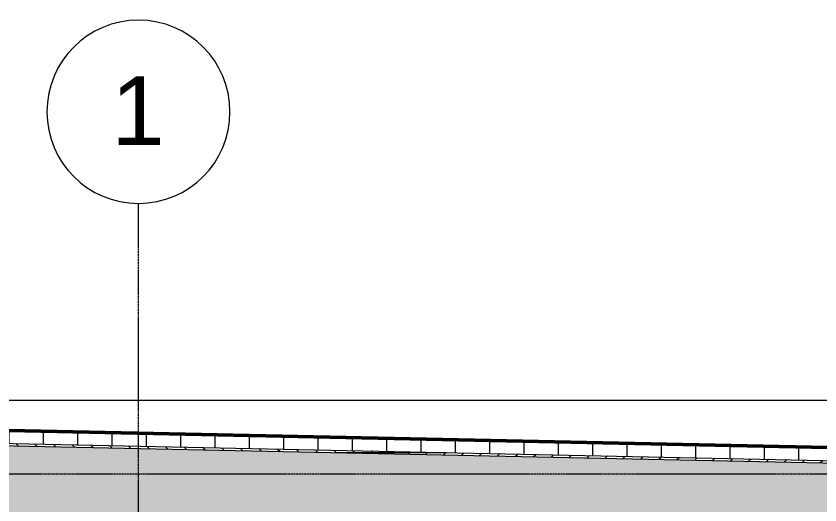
# Model space of a CAD drawing. Header units: inches. Extents: x 9566 to 17067, y -226 to 532.
# Drawn here: x 16201 to 16464.4, y 371.8 to 531.8 of the extents above; entities that cross this region are included whole.
import ezdxf

# ---------------------------------------------------------------- set-up
doc = ezdxf.new("R2010")
doc.units = ezdxf.units.IN
doc.header["$MEASUREMENT"] = 0
doc.linetypes.add('Grid Line 1_2_', pattern=[0.875, 0.5, -0.125, 0.125, -0.125])
for name, color, linetype, lineweight in [('A-FLOR-LEVL-1', 51, 'Grid Line 1_2_', 9), ('A-ROOF', 132, 'Continuous', 13), ('A-ROOF-1', 132, 'Continuous', 5), ('A-ROOF-2', 132, 'Continuous', 50), ('A-ROOF-PATT-1', 132, 'Continuous', 9), ('A-WALL', 113, 'Continuous', 13), ('S-GRID-1', 1, 'Grid Line 1_2_', 9), ('S-GRID-IDEN', 1, 'Continuous', 9)]:
    doc.layers.add(name, color=color, linetype=linetype, lineweight=lineweight)
doc.styles.add('Arial_1', font='arial.ttf', dxfattribs={"height": 22.5})

# ---------------------------------------------------------------- blocks, each defined once
blk = doc.blocks.new('Grid - Grid Head - Circle-50561-BUILDING SECTION - NORTH_SOUTH - LOOKING WEST')
at = {"layer": 'S-GRID-IDEN'}
for start, end in [(360, 180), (180, 360)]:
    blk.add_arc((3468.22, 500.5), 30, start, end, dxfattribs=at)

msp = doc.modelspace()

# ---------------------------------------------------------------- hatches: boundary and pattern name
at = {"layer": 'A-ROOF'}
msp.add_hatch(color=256, dxfattribs=at).paths.add_polyline_path([(16637.8198, 386.7562), (16637.8198, 387.0063), (16174.6448, 396.6558), (16174.6448, 396.4057), (16630.6948, 386.9047)], flags=0)
at = {"layer": 'A-ROOF-1'}
msp.add_hatch(color=256, dxfattribs=at).paths.add_polyline_path([(16637.8198, 358), (16637.8198, 382.0052), (16174.6448, 391.6547), (16174.6448, 387.9978), (16180.5198, 387.9885), (16180.5198, 367.5271), (16630.6948, 358.1484)], flags=0)
at = {"layer": 'A-ROOF-PATT-1'}
h = msp.add_hatch(dxfattribs=at)
h.set_pattern_fill('FP_29', color=256, style=0, pattern_type=2)
h.set_pattern_definition([(0, (16029.952, 59.024), (0, 11.25), []), (90, (16029.952, 59.024), (-11.25, 7e-16), [])])
h.paths.add_polyline_path([(16637.8198, 382.7554), (16637.8198, 386.7562), (16174.6448, 396.4057), (16174.6448, 392.4048), (16630.6948, 382.9038)], flags=0)
h = msp.add_hatch(dxfattribs=at)
h.set_pattern_fill('FP_27', color=256, style=0, pattern_type=2)
h.set_pattern_definition([(0, (16029.952, 59.024), (0, 5.998), []), (315, (16029.952, 59.024), (5.99768, 0), [8.482, -8.482]), (45, (16029.952, 59.024), (5.99768, 0), [8.482, -8.482])])
h.paths.add_polyline_path([(16637.8198, 382.0052), (16637.8198, 382.7554), (16180.5198, 392.2825), (16180.5198, 391.5323), (16630.6948, 382.1536)], flags=0)

# ---------------------------------------------------------------- linework, layer by layer
at = {"layer": 'A-FLOR-LEVL-1'}
msp.add_line((13166.3239, 382), (17036.7774, 382), dxfattribs=at)
at = {"layer": 'A-ROOF'}
for p, q in [((16174.6448, 396.4057), (16637.8198, 386.7562)), ((16174.6448, 392.4048), (16637.8198, 382.7554)), ((16174.6448, 391.6547), (16637.8198, 382.0052))]:
    msp.add_line(p, q, dxfattribs=at)
at = {"layer": 'A-ROOF-2'}
msp.add_line((16637.8198, 387.0063), (16174.6448, 396.6558), dxfattribs=at)
at = {"layer": 'A-WALL'}
msp.add_line((16630.6948, 406), (14843.6448, 406), dxfattribs=at)
at = {"layer": 'S-GRID-1'}
msp.add_line((16241.0698, -159.8356), (16241.0698, 470.5), dxfattribs=at)

# ---------------------------------------------------------------- block references
at = {"layer": 'S-GRID-IDEN'}
msp.add_blockref('Grid - Grid Head - Circle-50561-BUILDING SECTION - NORTH_SOUTH - LOOKING WEST', (12772.846, 0), dxfattribs=at)

# ---------------------------------------------------------------- texts
at = {"layer": 'S-GRID-IDEN', "insert": (16232.1585, 512.1099), "char_height": 22.5, "width": 21.21, "attachment_point": 1, "style": 'Arial_1'}
msp.add_mtext('1', dxfattribs=at)

doc.saveas('drawing.dxf')
